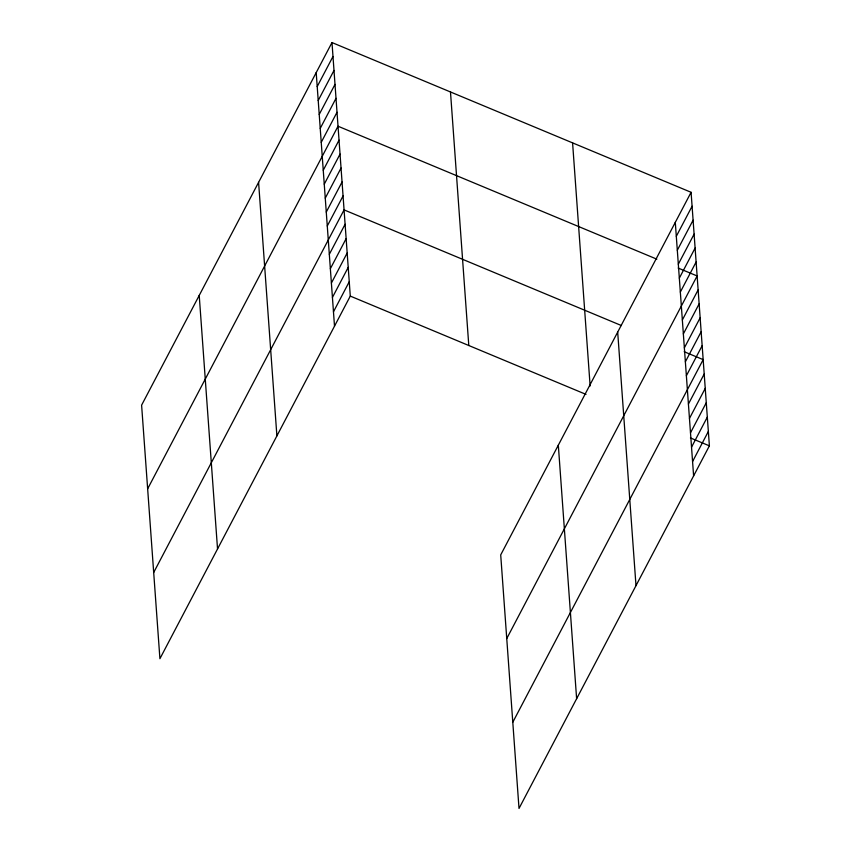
<?xml version="1.0" encoding="UTF-8"?>
<svg xmlns="http://www.w3.org/2000/svg" width="851" height="851" viewBox="0 0 851 851"><rect width="100%" height="100%" fill="white"/><g stroke="black" fill="none" stroke-linecap="round" stroke-linejoin="round"><path stroke-width="1.28" d="M331.986 42.55L141.606 405.161L159.914 658.706L350.293 296.095L331.986 42.55L691.086 192.294L709.394 445.839L519.014 808.45L500.707 554.905L691.086 192.294M317.21 86.557L332.986 56.496M318.21 100.503L333.996 70.442M319.221 114.449L335.007 84.387M320.231 128.395L336.007 98.333M321.231 142.34L337.017 112.279M147.649 488.836L338.028 126.225L656.834 259.161M323.252 170.232L339.028 140.17M324.252 184.178L340.038 154.116M325.263 198.123L341.049 168.051M326.273 212.059L342.049 181.997M327.273 226.004L343.059 195.943M153.691 572.5L344.07 209.889L621.4 325.539M329.326 254.321L345.102 224.26M330.358 268.693L346.144 238.631M331.401 283.053L347.176 252.992M332.433 297.425L348.219 267.363M333.475 311.796L349.25 281.734M676.311 236.301L692.086 206.24M677.311 250.247L693.097 220.186M678.321 264.193L694.108 234.121M679.332 278.128L695.107 248.066M680.332 292.074L696.118 262.012M506.749 638.569L697.129 275.958L678.162 268.054M682.353 319.965L698.128 289.904M683.353 333.911L699.139 303.85M684.364 347.857L700.15 317.795M685.374 361.803L701.15 331.741M686.374 375.748L702.16 345.687M512.791 722.244L703.171 359.633L684.204 351.729M688.416 404.065L704.202 374.004M689.459 418.426L705.245 388.364M690.501 432.797L706.277 402.736M691.533 447.169L707.319 417.107M692.576 461.529L708.351 431.468M350.293 296.095L586.009 394.385M690.427 437.935L709.394 445.839M675.3 222.356L693.608 475.9M617.688 332.092L635.995 585.637M572.585 142.872L590.137 385.971M558.32 445.158L576.627 698.714M450.487 91.961L468.795 345.517M316.2 72.612L334.507 326.156M258.587 182.359L276.894 435.903M199.219 295.425L217.537 548.969"/></g></svg>
